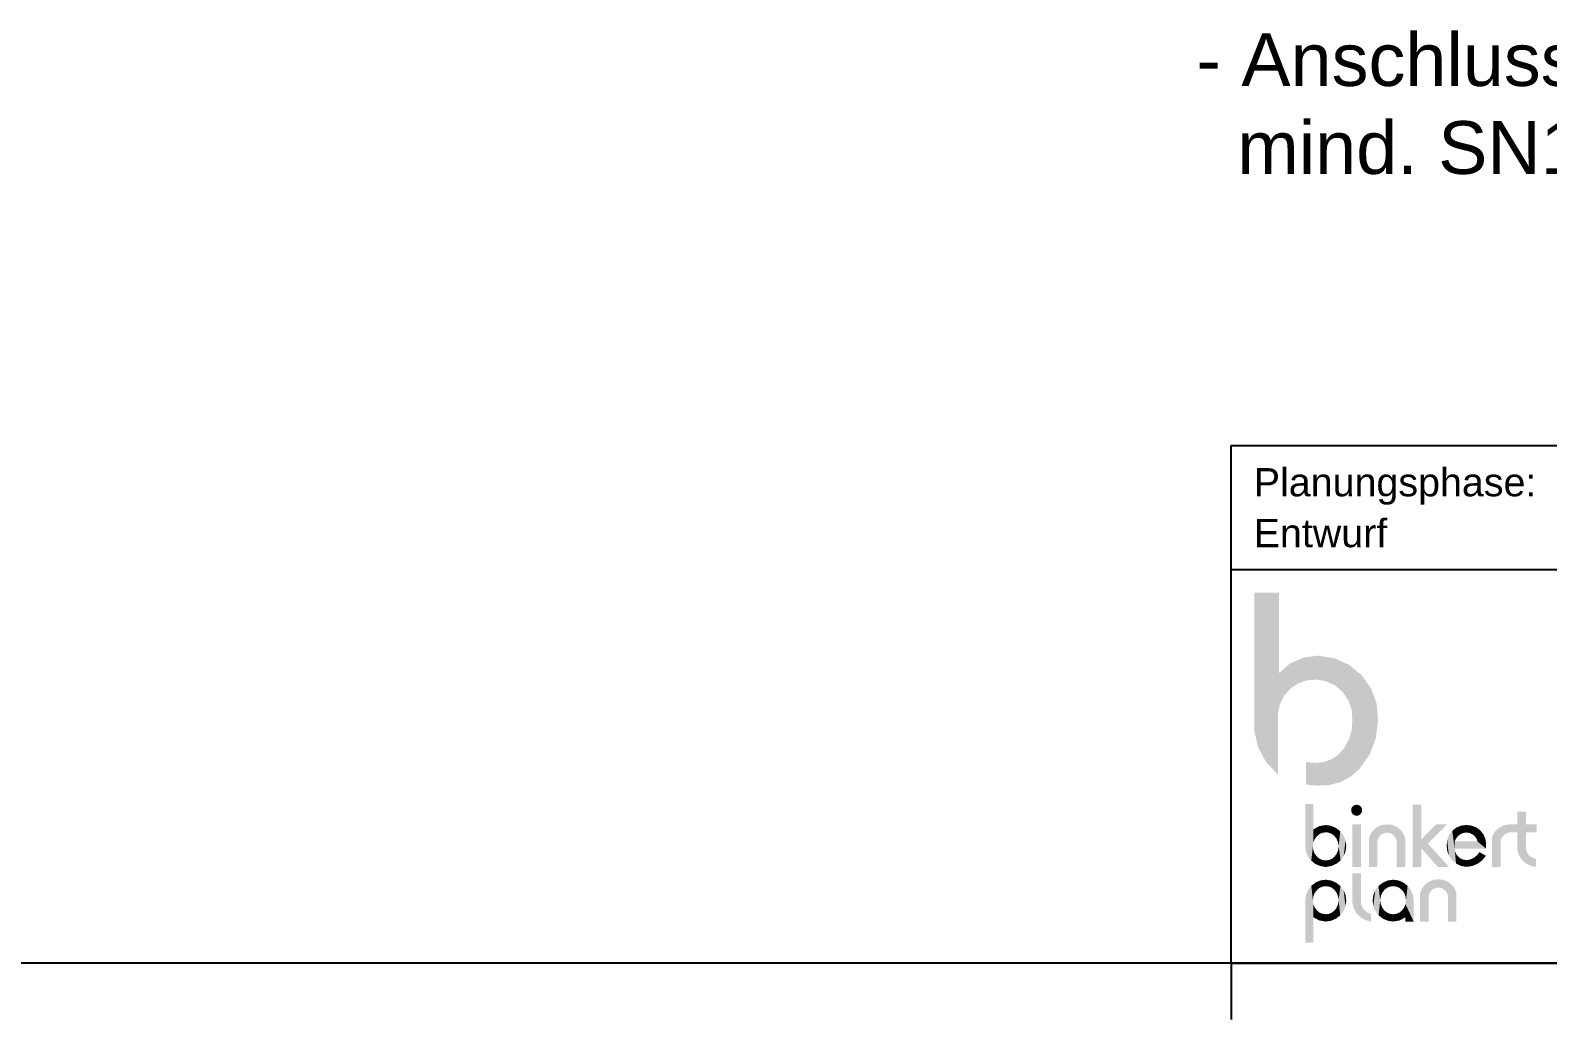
# Model space of a CAD drawing. Extents: x 0 to 756, y -25 to 420.
# Drawn here: x 297.6 to 432, y 0.2 to 87.9 of the extents above; entities that cross this region are included whole.
import ezdxf

# ---------------------------------------------------------------- set-up
doc = ezdxf.new("R2010")
doc.units = 0
doc.layers.get('0').update_dxf_attribs({"lineweight": 35})
doc.layers.add('S_Text', color=7, linetype='Continuous', lineweight=25, true_color=0x004c00)
doc.layers.add('X_Plankopf_PB', color=7, linetype='Continuous', lineweight=25)
doc.layers.add('X_Planrahmen', color=7, linetype='Continuous', lineweight=25)
doc.styles.get("Standard").update_dxf_attribs({"font": 'arial.ttf'})

# ---------------------------------------------------------------- blocks, each defined once
blk = doc.blocks.new('Blockreferenz-A01H5DWDDT', base_point=(0, -24.83))
at = {"layer": 'X_Planrahmen', "color": 0, "linetype": 'ByBlock', "ltscale": 0.25}
for p, q in [((589, 5.17), (20, 5.17)), ((404, 5.17), (404, 0.17))]:
    blk.add_line(p, q, dxfattribs=at)
blk = doc.blocks.new('Blockreferenz-A01H5DWJDT', base_point=(404, 0.17))
at = {"layer": 'X_Plankopf_PB', "linetype": 'ByBlock', "ltscale": 0.25, "true_color": 0x380282}
for points in [[(414.73, 26.69), (414.69, 27.59), (414.41, 28.45), (413.91, 29.2), (413.23, 29.79), (412.41, 30.17), (411.53, 30.33), (410.7, 30.26), (409.92, 29.98), (409.23, 29.51), (408.69, 28.88), (408.32, 28.14), (408.14, 27.33), (408.14, 21.92), (407.09, 23.01), (406.37, 24.35), (406.04, 25.83), (406.04, 38.03), (408.23, 38.03), (408.23, 30.91), (409.21, 31.76), (410.4, 32.28), (411.68, 32.45), (413.11, 32.23), (414.44, 31.64), (415.56, 30.72), (416.4, 29.54), (416.89, 28.17), (417.01, 26.73), (416.83, 25.17), (416.28, 23.7), (415.37, 22.41), (414.57, 21.71), (413.63, 21.21), (412.59, 20.95), (411.53, 20.93), (411.07, 20.96), (410.62, 21.03), (410.62, 23.02), (411.07, 22.96), (411.52, 22.94), (412.24, 23.02), (412.91, 23.27), (413.5, 23.68), (413.98, 24.22), (414.41, 24.98), (414.67, 25.81)], [(414.63, 18.74), (414.65, 18.87), (414.69, 18.99), (414.77, 19.09), (414.87, 19.16), (414.99, 19.21), (415.12, 19.23), (415.24, 19.21), (415.36, 19.16), (415.46, 19.09), (415.54, 18.99), (415.59, 18.87), (415.6, 18.74), (415.59, 18.62), (415.54, 18.5), (415.46, 18.4), (415.36, 18.32), (415.24, 18.27), (415.12, 18.26), (414.99, 18.27), (414.87, 18.32), (414.77, 18.4), (414.69, 18.5), (414.65, 18.62)], [(420.09, 13.72), (420.09, 19.24), (420.86, 19.24), (420.86, 16.17), (422.16, 17.48), (423.14, 17.48), (421.44, 15.78), (423.3, 13.72), (422.31, 13.72), (420.86, 15.36), (420.86, 13.72)], [(418.66, 16.02), (418.6, 16.23), (418.49, 16.42), (418.33, 16.58), (418.14, 16.68), (417.92, 16.74), (417.7, 16.74), (417.49, 16.68), (417.3, 16.58), (417.14, 16.42), (417.02, 16.23), (416.96, 16.02), (416.96, 13.72), (416.2, 13.72), (416.2, 16.25), (416.36, 16.66), (416.62, 17.01), (416.97, 17.28), (417.38, 17.44), (417.81, 17.48), (418.25, 17.44), (418.66, 17.28), (419, 17.01), (419.27, 16.66), (419.42, 16.25), (419.42, 13.72), (418.66, 13.72)], [(427.12, 13.72), (427.12, 16.32), (427.25, 16.64), (427.44, 16.93), (427.7, 17.16), (428.11, 17.38), (428.56, 17.48), (429.36, 17.48), (429.36, 18.61), (430.12, 18.61), (430.12, 17.48), (431.06, 17.48), (431.06, 16.77), (430.12, 16.77), (430.12, 15.29), (430.2, 15.04), (430.34, 14.81), (430.53, 14.63), (430.76, 14.51), (431.02, 14.44), (431.02, 13.72), (430.54, 13.81), (430.1, 14.03), (429.74, 14.36), (429.49, 14.77), (429.36, 15.24), (429.36, 16.77), (428.64, 16.77), (428.39, 16.69), (428.17, 16.54), (427.99, 16.34), (427.88, 16.1), (427.88, 13.72)], [(415.5, 13.14), (415.5, 10.74), (415.52, 10.42), (415.64, 10.12), (415.83, 9.86), (416.08, 9.67), (416.38, 9.55), (416.38, 8.87), (415.89, 9), (415.45, 9.25), (415.1, 9.61), (414.86, 10.05), (414.74, 10.54), (414.74, 13.14)], [(420.74, 11.38), (420.9, 11.79), (421.16, 12.14), (421.51, 12.41), (421.92, 12.57), (422.35, 12.62), (422.79, 12.57), (423.2, 12.41), (423.54, 12.14), (423.81, 11.79), (423.96, 11.38), (423.96, 8.86), (423.2, 8.86), (423.2, 11.16), (423.14, 11.37), (423.03, 11.56), (422.87, 11.71), (422.68, 11.82), (422.46, 11.87), (422.24, 11.87), (422.03, 11.82), (421.84, 11.71), (421.68, 11.56), (421.56, 11.37), (421.5, 11.16), (421.5, 8.86), (420.74, 8.86)]]:
    blk.add_hatch(color=196, dxfattribs=at).paths.add_polyline_path(points)
at = {"layer": 'X_Plankopf_PB', "color": 0, "linetype": 'ByBlock', "ltscale": 0.25}
for p, q in [((404, 5.17), (404, 51.08)), ((404, 51.08), (589, 51.08)), ((589, 40.07), (404, 40.07)), ((404, 5.17), (589, 5.17))]:
    blk.add_line(p, q, dxfattribs=at)
at = {"layer": 'X_Plankopf_PB', "color": 196, "linetype": 'ByBlock', "ltscale": 0.25, "true_color": 0x380282}
for points in [[(411.29, 19.29), (410.62, 15.11), (410.56, 15.6)], [(411.29, 19.29), (410.56, 15.6), (410.56, 19.29)], [(411.29, 19.29), (410.8, 14.65), (410.62, 15.11)], [(411.29, 19.29), (411.1, 14.26), (410.8, 14.65)], [(411.29, 19.29), (411.24, 15.54), (411.1, 14.26)], [(411.28, 15.89), (411.29, 19.29), (411.24, 15.54)], [(411.29, 17.05), (411.28, 15.89), (411.29, 19.29)], [(414.74, 13.72), (414.74, 17.49), (415.5, 13.72), (415.5, 17.49)], [(411.41, 16.2), (411.29, 17.05), (411.28, 15.89)], [(411.8, 17.33), (411.41, 16.2), (411.29, 17.05)], [(411.61, 16.46), (411.8, 17.33), (411.41, 16.2)], [(411.84, 16.64), (411.61, 16.46), (411.8, 17.33)], [(412.38, 17.43), (411.84, 16.64), (411.8, 17.33)], [(412.38, 17.43), (412.09, 16.74), (411.84, 16.64)], [(412.38, 17.43), (412.38, 16.78), (412.09, 16.74)], [(412.52, 16.77), (412.38, 16.78), (412.38, 17.43)], [(412.52, 16.77), (412.38, 17.43), (412.85, 17.36)], [(412.52, 16.77), (412.85, 17.36), (412.65, 16.75)], [(412.91, 16.64), (412.65, 16.75), (412.85, 17.36)], [(412.91, 16.64), (412.85, 17.36), (413.29, 17.17)], [(412.91, 16.64), (413.29, 17.17), (413.15, 16.46)], [(413.34, 16.2), (413.15, 16.46), (413.29, 17.17)], [(413.34, 16.2), (413.29, 17.17), (413.66, 16.88)], [(413.34, 16.2), (413.66, 16.88), (413.47, 15.89)], [(413.66, 16.88), (413.52, 15.54), (413.47, 15.89)], [(413.7, 14.3), (413.66, 16.88), (413.52, 15.54)], [(413.95, 16.5), (413.7, 14.3), (413.66, 16.88)], [(413.97, 14.68), (413.95, 16.5), (413.7, 14.3)], [(414.13, 16.06), (413.97, 14.68), (413.95, 16.5)], [(423.14, 16.12), (423.29, 14.72), (423.31, 16.55)], [(423.29, 14.72), (423.31, 16.55), (423.56, 14.32)], [(423.31, 16.55), (423.56, 14.32), (423.59, 16.92)], [(423.56, 14.32), (423.59, 16.92), (423.93, 14.01)], [(423.95, 17.2), (423.8, 15.97), (423.59, 16.92)], [(423.8, 15.97), (423.59, 16.92), (423.8, 15.34)], [(423.59, 16.92), (423.8, 15.34), (423.93, 14.01)], [(423.92, 16.22), (423.95, 17.2), (423.8, 15.97)], [(424.09, 16.44), (423.92, 16.22), (423.95, 17.2)], [(424.09, 16.44), (423.95, 17.2), (424.38, 17.38)], [(424.09, 16.44), (424.38, 17.38), (424.31, 16.61)], [(424.56, 16.72), (424.31, 16.61), (424.38, 17.38)], [(424.56, 16.72), (424.38, 17.38), (424.85, 17.43)], [(424.56, 16.72), (424.85, 17.43), (424.84, 16.77)], [(424.84, 16.77), (424.85, 17.43), (425.11, 16.73)], [(424.85, 17.43), (425.11, 16.73), (425.29, 17.38)], [(425.11, 16.73), (425.29, 17.38), (425.36, 16.62)], [(425.29, 17.38), (425.36, 16.62), (425.72, 17.22)], [(425.36, 16.62), (425.72, 17.22), (425.58, 16.45)], [(425.74, 16.23), (425.58, 16.45), (425.72, 17.22)], [(425.74, 16.23), (425.72, 17.22), (426.08, 16.95)], [(425.74, 16.23), (426.08, 16.95), (425.83, 15.97)], [(426.59, 15.34), (425.83, 15.97), (426.08, 16.95)], [(426.59, 15.34), (426.08, 16.95), (426.36, 16.6)], [(426.59, 15.34), (426.36, 16.6), (426.53, 16.18)], [(426.59, 15.34), (426.53, 16.18), (426.59, 15.73)], [(411.24, 15.54), (411.1, 14.26), (411.28, 15.19)], [(411.45, 13.98), (411.1, 14.26), (411.28, 15.19)], [(411.45, 13.98), (411.28, 15.19), (411.41, 14.87)], [(411.45, 13.98), (411.41, 14.87), (411.61, 14.62)], [(413.15, 14.62), (413.33, 14), (413.34, 14.87)], [(413.33, 14), (413.34, 14.87), (413.7, 14.3)], [(413.34, 14.87), (413.7, 14.3), (413.47, 15.19)], [(413.7, 14.3), (413.47, 15.19), (413.52, 15.54)], [(414.14, 15.12), (414.13, 16.06), (413.97, 14.68)], [(414.2, 15.59), (414.14, 15.12), (414.13, 16.06)], [(423.14, 16.12), (423.13, 15.17), (423.1, 15.65)], [(423.13, 15.17), (423.14, 16.12), (423.29, 14.72)], [(426.59, 15.34), (423.8, 15.34), (423.8, 15.97)], [(426.59, 15.34), (423.8, 15.97), (425.83, 15.97)], [(423.8, 15.34), (423.93, 14.01), (423.84, 15.08)], [(423.93, 14.01), (423.84, 15.08), (423.95, 14.83)], [(424.36, 13.8), (423.93, 14.01), (423.95, 14.83)], [(424.36, 13.8), (423.95, 14.83), (424.12, 14.63)], [(425.78, 14.75), (425.83, 13.99), (426, 15.03)], [(425.83, 13.99), (426, 15.03), (426.25, 14.3)], [(426, 15.03), (426.25, 14.3), (426.57, 14.7)], [(411.45, 13.98), (411.61, 14.62), (411.86, 13.8)], [(411.61, 14.62), (411.84, 14.43), (411.86, 13.8)], [(411.84, 14.43), (411.86, 13.8), (412.09, 14.33)], [(411.86, 13.8), (412.09, 14.33), (412.31, 13.72)], [(412.09, 14.33), (412.31, 13.72), (412.38, 14.29)], [(412.31, 13.72), (412.38, 14.29), (412.44, 13.72)], [(412.38, 14.29), (412.44, 13.72), (412.66, 14.33)], [(412.44, 13.72), (412.66, 14.33), (412.9, 13.8)], [(412.66, 14.33), (412.9, 13.8), (412.91, 14.43)], [(412.9, 13.8), (412.91, 14.43), (413.33, 14)], [(412.91, 14.43), (413.15, 14.62), (413.33, 14)], [(424.36, 13.8), (424.12, 14.63), (424.33, 14.46)], [(424.36, 13.8), (424.33, 14.46), (424.57, 14.36)], [(424.36, 13.8), (424.57, 14.36), (424.84, 13.72)], [(424.57, 14.36), (424.84, 14.32), (424.84, 13.72)], [(424.84, 14.32), (424.84, 13.72), (425.19, 14.38)], [(424.84, 13.72), (425.19, 14.38), (425.35, 13.79)], [(425.19, 14.38), (425.35, 13.79), (425.51, 14.53)], [(425.35, 13.79), (425.51, 14.53), (425.83, 13.99)], [(425.51, 14.53), (425.78, 14.75), (425.83, 13.99)], [(411.47, 12.33), (411.28, 11.11), (411.1, 12.04)], [(411.41, 11.43), (411.47, 12.33), (411.28, 11.11)], [(411.61, 11.68), (411.41, 11.43), (411.47, 12.33)], [(411.91, 12.52), (411.61, 11.68), (411.47, 12.33)], [(411.91, 12.52), (411.84, 11.87), (411.61, 11.68)], [(411.91, 12.52), (412.09, 11.97), (411.84, 11.87)], [(411.91, 12.52), (412.38, 12.58), (412.09, 11.97)], [(412.38, 12.58), (412.38, 12.01), (412.09, 11.97)], [(412.85, 12.51), (412.66, 11.97), (412.38, 12.58)], [(412.66, 11.97), (412.38, 12.58), (412.38, 12.01)], [(412.91, 11.87), (412.85, 12.51), (412.66, 11.97)], [(413.3, 12.32), (412.91, 11.87), (412.85, 12.51)], [(413.3, 12.32), (413.15, 11.68), (412.91, 11.87)], [(413.34, 11.43), (413.3, 12.32), (413.15, 11.68)], [(413.68, 12.02), (413.34, 11.43), (413.3, 12.32)], [(417.05, 12.02), (417.26, 11.11), (417.43, 12.32)], [(417.26, 11.11), (417.43, 12.32), (417.39, 11.43)], [(417.58, 11.68), (417.39, 11.43), (417.43, 12.32)], [(417.58, 11.68), (417.43, 12.32), (417.87, 12.51)], [(417.58, 11.68), (417.87, 12.51), (417.82, 11.87)], [(418.07, 11.97), (417.82, 11.87), (417.87, 12.51)], [(418.07, 11.97), (417.87, 12.51), (418.35, 12.58)], [(418.07, 11.97), (418.35, 12.58), (418.35, 12.01)], [(418.82, 12.52), (418.35, 12.01), (418.35, 12.58)], [(418.82, 12.52), (418.64, 11.97), (418.35, 12.01)], [(418.82, 12.52), (418.89, 11.87), (418.64, 11.97)], [(418.82, 12.52), (419.26, 12.33), (418.89, 11.87)], [(419.26, 12.33), (419.12, 11.68), (418.89, 11.87)], [(419.32, 11.43), (419.26, 12.33), (419.12, 11.68)], [(419.63, 12.04), (419.32, 11.43), (419.26, 12.33)], [(411.29, 7.01), (410.56, 10.7), (410.62, 11.19)], [(411.29, 7.01), (410.62, 11.19), (410.8, 11.65)], [(411.29, 7.01), (410.8, 11.65), (411.1, 12.04)], [(411.28, 11.11), (411.1, 12.04), (411.24, 10.76)], [(411.1, 12.04), (411.24, 10.76), (411.29, 7.01)], [(411.24, 10.76), (411.29, 7.01), (411.28, 10.41)], [(413.47, 11.11), (413.68, 12.02), (413.34, 11.43)], [(413.52, 10.76), (413.47, 11.11), (413.68, 12.02)], [(413.47, 10.41), (413.52, 10.76), (413.66, 9.42)], [(413.52, 10.76), (413.66, 9.42), (413.68, 12.02)], [(413.66, 9.42), (413.68, 12.02), (413.95, 9.8)], [(413.68, 12.02), (413.95, 9.8), (413.96, 11.64)], [(413.95, 9.8), (413.96, 11.64), (414.13, 10.24)], [(413.96, 11.64), (414.13, 10.24), (414.14, 11.19)], [(414.13, 10.24), (414.14, 11.19), (414.2, 10.71)], [(416.53, 10.71), (416.59, 11.19), (416.59, 10.24)], [(416.59, 11.19), (416.59, 10.24), (416.76, 11.64)], [(416.59, 10.24), (416.76, 11.64), (416.78, 9.8)], [(416.76, 11.64), (416.78, 9.8), (417.05, 12.02)], [(416.78, 9.8), (417.05, 12.02), (417.06, 9.42)], [(417.06, 9.42), (417.21, 10.76), (417.05, 12.02)], [(417.21, 10.76), (417.05, 12.02), (417.26, 11.11)], [(417.26, 10.41), (417.06, 9.42), (417.21, 10.76)], [(419.45, 11.11), (419.63, 12.04), (419.32, 11.43)], [(419.49, 10.76), (419.45, 11.11), (419.63, 12.04)], [(420.17, 8.86), (419.45, 10.41), (419.49, 10.76)], [(420.17, 8.86), (419.49, 10.76), (419.63, 12.04)], [(420.17, 8.86), (419.63, 12.04), (419.93, 11.65)], [(420.17, 8.86), (419.93, 11.65), (420.11, 11.19)], [(420.17, 8.86), (420.11, 11.19), (420.17, 10.7)], [(411.29, 7.01), (410.56, 7.01), (410.56, 10.7)], [(411.29, 7.01), (411.28, 10.41), (411.29, 9.25)], [(411.28, 10.41), (411.29, 9.25), (411.41, 10.1)], [(411.29, 9.25), (411.41, 10.1), (411.8, 8.97)], [(411.41, 10.1), (411.8, 8.97), (411.61, 9.84)], [(411.8, 8.97), (411.61, 9.84), (411.84, 9.66)], [(412.38, 8.87), (411.8, 8.97), (411.84, 9.66)], [(412.38, 8.87), (411.84, 9.66), (412.09, 9.56)], [(412.38, 8.87), (412.09, 9.56), (412.38, 9.52)], [(412.85, 8.94), (412.38, 8.87), (412.52, 9.53)], [(412.38, 8.87), (412.38, 9.52), (412.52, 9.53)], [(412.85, 8.94), (412.52, 9.53), (412.65, 9.55)], [(412.85, 8.94), (412.65, 9.55), (412.91, 9.66)], [(412.85, 8.94), (412.91, 9.66), (413.29, 9.13)], [(412.91, 9.66), (413.15, 9.84), (413.29, 9.13)], [(413.15, 9.84), (413.29, 9.13), (413.34, 10.1)], [(413.29, 9.13), (413.34, 10.1), (413.66, 9.42)], [(413.34, 10.1), (413.66, 9.42), (413.47, 10.41)], [(417.44, 9.13), (417.26, 10.41), (417.06, 9.42)], [(417.39, 10.1), (417.44, 9.13), (417.26, 10.41)], [(417.44, 9.13), (417.39, 10.1), (417.58, 9.84)], [(417.88, 8.94), (417.44, 9.13), (417.58, 9.84)], [(417.88, 8.94), (417.58, 9.84), (417.82, 9.66)], [(417.88, 8.94), (417.82, 9.66), (418.08, 9.55)], [(417.88, 8.94), (418.08, 9.55), (418.35, 8.87)], [(418.08, 9.55), (418.2, 9.53), (418.35, 8.87)], [(418.2, 9.53), (418.35, 8.87), (418.35, 9.52)], [(418.35, 9.52), (418.93, 8.97), (418.64, 9.56)], [(418.35, 8.87), (418.35, 9.52), (418.93, 8.97)], [(418.64, 9.56), (418.89, 9.66), (418.93, 8.97)], [(418.89, 9.66), (418.93, 8.97), (419.12, 9.84)], [(418.93, 8.97), (419.12, 9.84), (419.44, 9.25)], [(419.12, 9.84), (419.44, 9.25), (419.32, 10.1)], [(419.44, 9.25), (419.32, 10.1), (419.45, 10.41)], [(420.17, 8.86), (419.44, 9.25), (419.45, 10.41)], [(420.17, 8.86), (419.44, 8.86), (419.44, 9.25)]]:
    blk.add_solid(points, dxfattribs=at)
at = {"layer": 'X_Plankopf_PB', "color": 0, "linetype": 'ByBlock', "ltscale": 0.25, "insert": (406, 49.08), "char_height": 2.5, "attachment_point": 1}
blk.add_mtext('{\\fArial;Planungsphase:}', dxfattribs=at)
at = {"layer": 'X_Plankopf_PB', "color": 0, "insert": (405.99, 44.57), "char_height": 2.5, "attachment_point": 1}
blk.add_mtext('{\\fArial;Entwurf}', dxfattribs=at)

msp = doc.modelspace()

# ---------------------------------------------------------------- block references
at = {"ltscale": 0.35}
for name, p in [('Blockreferenz-A01H5DWDDT', (0, -24.83)), ('Blockreferenz-A01H5DWJDT', (404, 0.17))]:
    msp.add_blockref(name, p, dxfattribs=at)

# ---------------------------------------------------------------- texts
at = {"layer": 'S_Text', "ltscale": 0.25, "insert": (400.91, 87.65), "char_height": 4.68, "width": 230.8592, "attachment_point": 1}
msp.add_mtext('- Anschlusskanälle mit Wandverstärktem Rohr auszuführen,\\P  mind. SN12', dxfattribs=at)

doc.saveas('drawing.dxf')
